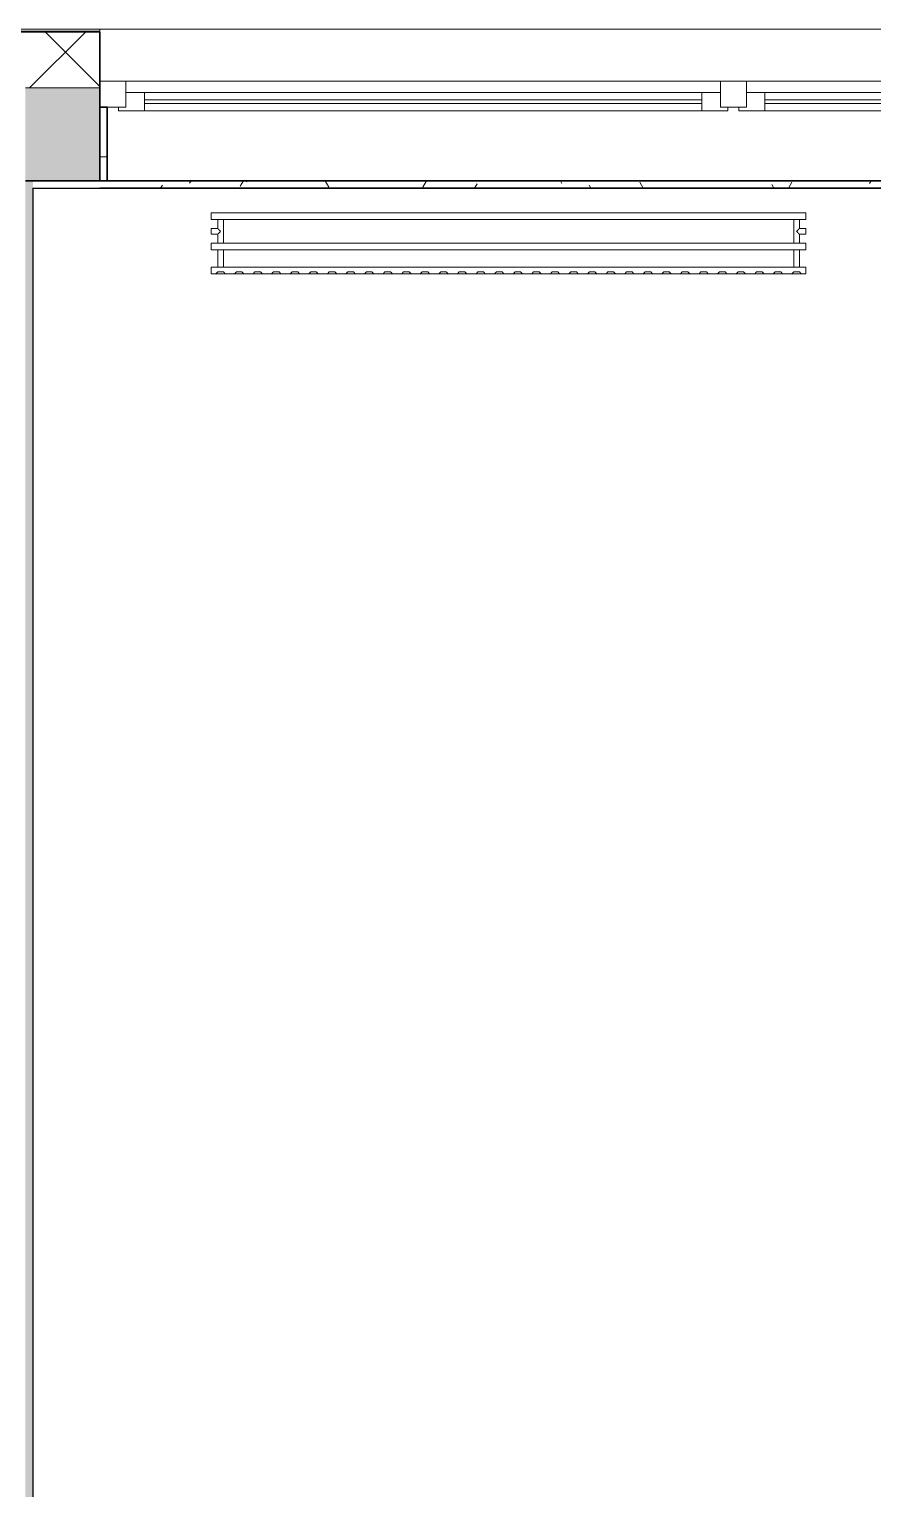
# Model space of a CAD drawing. Header units: millimetres. Extents: x 3914 to 443608, y -156176 to 78197.
# Drawn here: x 426480 to 428750, y -128346 to -124419 of the extents above; entities that cross this region are included whole.
import ezdxf

# ---------------------------------------------------------------- set-up
doc = ezdxf.new("R2010")
doc.units = ezdxf.units.MM
for name, color, linetype, lineweight in [('A-FLOR', 7, 'Continuous', 9), ('A-GLAZ', 7, 'Continuous', 9), ('A-GLAZ-1', 7, 'Continuous', 5), ('A-WALL', 7, 'Continuous', 5), ('A-WALL-1', 7, 'Continuous', 35), ('I-WALL', 7, 'Continuous', 5)]:
    doc.layers.add(name, color=color, linetype=linetype, lineweight=lineweight)
doc.layers.add('A-WALL-FNSH-1', color=9, linetype='Continuous', lineweight=5, true_color=0x808080)
doc.layers.add('M-EQPM-1', color=7, linetype='Continuous', lineweight=9, true_color=0xb2b2b2)
pattern_1 = [(0, (315419.7, -145976.68), (243.84, 60.96), [20.117, -162.763, 20.117, -162.763, -975.36]), (0, (315419.7, -145976.68), (243.84, 60.96), [-365.76, 20.117, -345.643, 20.117, -162.763, -426.72]), (0, (315419.7, -145976.68), (243.84, 60.96), [-914.4, 20.117, -101.803, 20.117, -284.683]), (120, (315511.14, -145946.2), (-174.71291, 180.691634), [20.117, -162.763, 20.117, -162.763, -975.36]), (120, (315511.14, -145946.2), (-174.71291, 180.691634), [-365.76, 20.117, -345.643, 20.117, -162.763, -426.72]), (120, (315511.14, -145946.2), (-174.71291, 180.691634), [-914.4, 20.117, -101.803, 20.117, -284.683]), (240, (315541.62, -145824.28), (-69.12709, -241.651634), [20.117, -162.763, 20.117, -162.763, -975.36]), (240, (315541.62, -145824.28), (-69.12709, -241.651634), [-365.76, 20.117, -345.643, 20.117, -162.763, -426.72]), (240, (315541.62, -145824.28), (-69.12709, -241.651634), [-914.4, 20.117, -101.803, 20.117, -284.683])]

# ---------------------------------------------------------------- blocks, each defined once
blk = doc.blocks.new('120_Окно_СКБ_2Ст_Фрамуга сверху - 120_Окно_СКБ_2Ст_2300х2500_h_ ДОО-23103760-Объем проектирования 3 этажа')
at = {"layer": 'A-GLAZ'}
for p, q in [((-1150, -127), (-1150, -57)), ((-1150, -57), (-1080, -57)), ((-1080, -57), (-1080, -127)), ((520, -127), (520, -57)), ((520, -57), (590, -57)), ((590, -57), (590, -127)), ((1080, -127), (1080, -57)), ((1080, -57), (1150, -57)), ((1150, -57), (1150, -127)), ((520, -87), (-1080, -87)), ((-1080, -87), (-1080, -127)), ((-1030, -137), (-1030, -87)), ((470, -137), (470, -87)), ((520, -127), (520, -87)), ((1080, -87), (590, -87)), ((590, -87), (590, -127)), ((640, -137), (640, -87)), ((1030, -137), (1030, -87)), ((1080, -127), (1080, -87)), ((-1080, -127), (-1150, -127)), ((-1080, -127), (-1100, -127)), ((-1100, -127), (-1100, -137)), ((-1100, -137), (540, -137)), ((540, -137), (-1100, -137)), ((590, -127), (520, -127)), ((540, -127), (520, -127)), ((540, -137), (540, -127)), ((590, -127), (570, -127)), ((570, -127), (570, -137)), ((570, -137), (1100, -137)), ((1100, -137), (570, -137)), ((1150, -127), (1080, -127)), ((1100, -127), (1080, -127)), ((1100, -137), (1100, -127))]:
    blk.add_line(p, q, dxfattribs=at)
at = {"layer": 'A-GLAZ-1'}
for p, q in [((1150, -57), (-1150, -57)), ((-1080, -57), (1080, -57)), ((-1030, -107), (470, -107)), ((470, -117), (-1030, -117)), ((640, -107), (1030, -107)), ((1030, -117), (640, -117)), ((-1130, -127), (-1100, -127)), ((540, -127), (570, -127)), ((540, -127), (570, -127)), ((1100, -127), (1150, -127))]:
    blk.add_line(p, q, dxfattribs=at)
blk = doc.blocks.new('radiator_prado_classic_z_tip_30_po exemplyaru - Classic Z Тип 30-300-V678-Объем проектирования 3 этажа')
at = {"layer": 'M-EQPM-1'}
for p, q in [((0, 228), (0, 210)), ((1600, 228), (0, 228)), ((0, 210), (0, 228)), ((0, 228), (12.5, 228)), ((0, 210), (1600, 210)), ((17.8, 210), (0, 210)), ((12.5, 228), (37.5, 228)), ((37.5, 228), (12.5, 228)), ((12.5, 228), (37.5, 228)), ((12.5, 228), (17.5, 223)), ((12.5, 228), (17.5, 223)), ((32.5, 223), (17.5, 223)), ((17.5, 223), (32.5, 223)), ((17.5, 210), (17.5, 164)), ((17.5, 210), (17.5, 164)), ((17.8, 210), (17.5, 210)), ((17.5, 210), (17.8, 210)), ((17.8, 210), (17.5, 210)), ((17.5, 210), (32.5, 210)), ((25, 210), (17.8, 210)), ((17.8, 210), (32.2, 210)), ((18.5, 210), (17.8, 210)), ((32.2, 210), (18.5, 210)), ((26.9, 210), (25, 210)), ((32.2, 210), (26.9, 210)), ((32.5, 210), (32.2, 210)), ((32.2, 210), (32.5, 210)), ((32.5, 210), (32.2, 210)), ((1567.8, 210), (32.2, 210)), ((32.5, 223), (37.5, 228)), ((37.5, 228), (32.5, 223)), ((32.5, 164), (32.5, 210)), ((32.5, 164), (32.5, 210)), ((37.5, 228), (62.5, 228)), ((62.5, 228), (87.5, 228)), ((87.5, 228), (62.5, 228)), ((62.5, 228), (87.5, 228)), ((62.5, 228), (67.5, 223)), ((62.5, 228), (67.5, 223)), ((82.5, 223), (67.5, 223)), ((67.5, 223), (82.5, 223)), ((82.5, 223), (87.5, 228)), ((87.5, 228), (82.5, 223)), ((87.5, 228), (112.5, 228)), ((112.5, 228), (137.5, 228)), ((137.5, 228), (112.5, 228)), ((112.5, 228), (137.5, 228)), ((112.5, 228), (117.5, 223)), ((112.5, 228), (117.5, 223)), ((132.5, 223), (117.5, 223)), ((117.5, 223), (132.5, 223)), ((132.5, 223), (137.5, 228)), ((137.5, 228), (132.5, 223)), ((137.5, 228), (162.5, 228)), ((162.5, 228), (187.5, 228)), ((187.5, 228), (162.5, 228)), ((162.5, 228), (187.5, 228)), ((162.5, 228), (167.5, 223)), ((162.5, 228), (167.5, 223)), ((182.5, 223), (167.5, 223)), ((167.5, 223), (182.5, 223)), ((182.5, 223), (187.5, 228)), ((187.5, 228), (182.5, 223)), ((187.5, 228), (212.5, 228)), ((212.5, 228), (237.5, 228)), ((237.5, 228), (212.5, 228)), ((212.5, 228), (237.5, 228)), ((212.5, 228), (217.5, 223)), ((212.5, 228), (217.5, 223)), ((232.5, 223), (217.5, 223)), ((217.5, 223), (232.5, 223)), ((232.5, 223), (237.5, 228)), ((237.5, 228), (232.5, 223)), ((237.5, 228), (262.5, 228)), ((262.5, 228), (287.5, 228)), ((287.5, 228), (262.5, 228)), ((262.5, 228), (287.5, 228)), ((262.5, 228), (267.5, 223)), ((262.5, 228), (267.5, 223)), ((282.5, 223), (267.5, 223)), ((267.5, 223), (282.5, 223)), ((282.5, 223), (287.5, 228)), ((287.5, 228), (282.5, 223)), ((287.5, 228), (312.5, 228)), ((312.5, 228), (337.5, 228)), ((337.5, 228), (312.5, 228)), ((312.5, 228), (337.5, 228)), ((312.5, 228), (317.5, 223)), ((312.5, 228), (317.5, 223)), ((332.5, 223), (317.5, 223)), ((317.5, 223), (332.5, 223)), ((332.5, 223), (337.5, 228)), ((337.5, 228), (332.5, 223)), ((337.5, 228), (362.5, 228)), ((362.5, 228), (387.5, 228)), ((387.5, 228), (362.5, 228)), ((362.5, 228), (387.5, 228)), ((362.5, 228), (367.5, 223)), ((362.5, 228), (367.5, 223)), ((382.5, 223), (367.5, 223)), ((367.5, 223), (382.5, 223)), ((382.5, 223), (387.5, 228)), ((387.5, 228), (382.5, 223)), ((387.5, 228), (412.5, 228)), ((412.5, 228), (437.5, 228)), ((437.5, 228), (412.5, 228)), ((412.5, 228), (437.5, 228)), ((412.5, 228), (417.5, 223)), ((412.5, 228), (417.5, 223)), ((432.5, 223), (417.5, 223)), ((417.5, 223), (432.5, 223)), ((432.5, 223), (437.5, 228)), ((437.5, 228), (432.5, 223)), ((437.5, 228), (462.5, 228)), ((462.5, 228), (487.5, 228)), ((487.5, 228), (462.5, 228)), ((462.5, 228), (487.5, 228)), ((462.5, 228), (467.5, 223)), ((462.5, 228), (467.5, 223)), ((482.5, 223), (467.5, 223)), ((467.5, 223), (482.5, 223)), ((482.5, 223), (487.5, 228)), ((487.5, 228), (482.5, 223)), ((487.5, 228), (512.5, 228)), ((512.5, 228), (537.5, 228)), ((537.5, 228), (512.5, 228)), ((512.5, 228), (537.5, 228)), ((512.5, 228), (517.5, 223)), ((512.5, 228), (517.5, 223)), ((532.5, 223), (517.5, 223)), ((517.5, 223), (532.5, 223)), ((532.5, 223), (537.5, 228)), ((537.5, 228), (532.5, 223)), ((537.5, 228), (562.5, 228)), ((562.5, 228), (587.5, 228)), ((587.5, 228), (562.5, 228)), ((562.5, 228), (587.5, 228)), ((562.5, 228), (567.5, 223)), ((562.5, 228), (567.5, 223)), ((582.5, 223), (567.5, 223)), ((567.5, 223), (582.5, 223)), ((582.5, 223), (587.5, 228)), ((587.5, 228), (582.5, 223)), ((587.5, 228), (612.5, 228)), ((612.5, 228), (637.5, 228)), ((637.5, 228), (612.5, 228)), ((612.5, 228), (637.5, 228)), ((612.5, 228), (617.5, 223)), ((612.5, 228), (617.5, 223)), ((632.5, 223), (617.5, 223)), ((617.5, 223), (632.5, 223)), ((632.5, 223), (637.5, 228)), ((637.5, 228), (632.5, 223)), ((637.5, 228), (662.5, 228)), ((662.5, 228), (687.5, 228)), ((687.5, 228), (662.5, 228)), ((662.5, 228), (687.5, 228)), ((662.5, 228), (667.5, 223)), ((662.5, 228), (667.5, 223)), ((682.5, 223), (667.5, 223)), ((667.5, 223), (682.5, 223)), ((682.5, 223), (687.5, 228)), ((687.5, 228), (682.5, 223)), ((687.5, 228), (712.5, 228)), ((712.5, 228), (737.5, 228)), ((737.5, 228), (712.5, 228)), ((712.5, 228), (737.5, 228)), ((712.5, 228), (717.5, 223)), ((712.5, 228), (717.5, 223)), ((732.5, 223), (717.5, 223)), ((717.5, 223), (732.5, 223)), ((732.5, 223), (737.5, 228)), ((737.5, 228), (732.5, 223)), ((737.5, 228), (762.5, 228)), ((762.5, 228), (787.5, 228)), ((787.5, 228), (762.5, 228)), ((762.5, 228), (787.5, 228)), ((762.5, 228), (767.5, 223)), ((762.5, 228), (767.5, 223)), ((782.5, 223), (767.5, 223)), ((767.5, 223), (782.5, 223)), ((782.5, 223), (787.5, 228)), ((787.5, 228), (782.5, 223)), ((787.5, 228), (812.5, 228)), ((812.5, 228), (837.5, 228)), ((837.5, 228), (812.5, 228)), ((812.5, 228), (837.5, 228)), ((812.5, 228), (817.5, 223)), ((812.5, 228), (817.5, 223)), ((832.5, 223), (817.5, 223)), ((817.5, 223), (832.5, 223)), ((832.5, 223), (837.5, 228)), ((837.5, 228), (832.5, 223)), ((837.5, 228), (862.5, 228)), ((862.5, 228), (887.5, 228)), ((887.5, 228), (862.5, 228)), ((862.5, 228), (887.5, 228)), ((862.5, 228), (867.5, 223)), ((862.5, 228), (867.5, 223)), ((882.5, 223), (867.5, 223)), ((867.5, 223), (882.5, 223)), ((882.5, 223), (887.5, 228)), ((887.5, 228), (882.5, 223)), ((887.5, 228), (912.5, 228)), ((912.5, 228), (937.5, 228)), ((937.5, 228), (912.5, 228)), ((912.5, 228), (937.5, 228)), ((912.5, 228), (917.5, 223)), ((912.5, 228), (917.5, 223)), ((932.5, 223), (917.5, 223)), ((917.5, 223), (932.5, 223)), ((932.5, 223), (937.5, 228)), ((937.5, 228), (932.5, 223)), ((937.5, 228), (962.5, 228)), ((962.5, 228), (987.5, 228)), ((987.5, 228), (962.5, 228)), ((962.5, 228), (987.5, 228)), ((962.5, 228), (967.5, 223)), ((962.5, 228), (967.5, 223)), ((982.5, 223), (967.5, 223)), ((967.5, 223), (982.5, 223)), ((982.5, 223), (987.5, 228)), ((987.5, 228), (982.5, 223)), ((987.5, 228), (1012.5, 228)), ((1012.5, 228), (1037.5, 228)), ((1037.5, 228), (1012.5, 228)), ((1012.5, 228), (1037.5, 228)), ((1012.5, 228), (1017.5, 223)), ((1012.5, 228), (1017.5, 223)), ((1032.5, 223), (1017.5, 223)), ((1017.5, 223), (1032.5, 223)), ((1032.5, 223), (1037.5, 228)), ((1037.5, 228), (1032.5, 223)), ((1037.5, 228), (1062.5, 228)), ((1062.5, 228), (1087.5, 228)), ((1087.5, 228), (1062.5, 228)), ((1062.5, 228), (1087.5, 228)), ((1062.5, 228), (1067.5, 223)), ((1062.5, 228), (1067.5, 223)), ((1082.5, 223), (1067.5, 223)), ((1067.5, 223), (1082.5, 223)), ((1082.5, 223), (1087.5, 228)), ((1087.5, 228), (1082.5, 223)), ((1087.5, 228), (1112.5, 228)), ((1112.5, 228), (1137.5, 228)), ((1137.5, 228), (1112.5, 228)), ((1112.5, 228), (1137.5, 228)), ((1112.5, 228), (1117.5, 223)), ((1112.5, 228), (1117.5, 223)), ((1132.5, 223), (1117.5, 223)), ((1117.5, 223), (1132.5, 223)), ((1132.5, 223), (1137.5, 228)), ((1137.5, 228), (1132.5, 223)), ((1137.5, 228), (1162.5, 228)), ((1162.5, 228), (1187.5, 228)), ((1187.5, 228), (1162.5, 228)), ((1162.5, 228), (1187.5, 228)), ((1162.5, 228), (1167.5, 223)), ((1162.5, 228), (1167.5, 223)), ((1182.5, 223), (1167.5, 223)), ((1167.5, 223), (1182.5, 223)), ((1182.5, 223), (1187.5, 228)), ((1187.5, 228), (1182.5, 223)), ((1187.5, 228), (1212.5, 228)), ((1212.5, 228), (1237.5, 228)), ((1237.5, 228), (1212.5, 228)), ((1212.5, 228), (1237.5, 228)), ((1212.5, 228), (1217.5, 223)), ((1212.5, 228), (1217.5, 223)), ((1232.5, 223), (1217.5, 223)), ((1217.5, 223), (1232.5, 223)), ((1232.5, 223), (1237.5, 228)), ((1237.5, 228), (1232.5, 223)), ((1237.5, 228), (1262.5, 228)), ((1262.5, 228), (1287.5, 228)), ((1287.5, 228), (1262.5, 228)), ((1262.5, 228), (1287.5, 228)), ((1262.5, 228), (1267.5, 223)), ((1262.5, 228), (1267.5, 223)), ((1282.5, 223), (1267.5, 223)), ((1267.5, 223), (1282.5, 223)), ((1282.5, 223), (1287.5, 228)), ((1287.5, 228), (1282.5, 223)), ((1287.5, 228), (1312.5, 228)), ((1312.5, 228), (1337.5, 228)), ((1337.5, 228), (1312.5, 228)), ((1312.5, 228), (1337.5, 228)), ((1312.5, 228), (1317.5, 223)), ((1312.5, 228), (1317.5, 223)), ((1332.5, 223), (1317.5, 223)), ((1317.5, 223), (1332.5, 223)), ((1332.5, 223), (1337.5, 228)), ((1337.5, 228), (1332.5, 223)), ((1337.5, 228), (1362.5, 228)), ((1362.5, 228), (1387.5, 228)), ((1387.5, 228), (1362.5, 228)), ((1362.5, 228), (1387.5, 228)), ((1362.5, 228), (1367.5, 223)), ((1362.5, 228), (1367.5, 223)), ((1382.5, 223), (1367.5, 223)), ((1367.5, 223), (1382.5, 223)), ((1382.5, 223), (1387.5, 228)), ((1387.5, 228), (1382.5, 223)), ((1387.5, 228), (1412.5, 228)), ((1412.5, 228), (1437.5, 228)), ((1437.5, 228), (1412.5, 228)), ((1412.5, 228), (1437.5, 228)), ((1412.5, 228), (1417.5, 223)), ((1412.5, 228), (1417.5, 223)), ((1432.5, 223), (1417.5, 223)), ((1417.5, 223), (1432.5, 223)), ((1432.5, 223), (1437.5, 228)), ((1437.5, 228), (1432.5, 223)), ((1437.5, 228), (1462.5, 228)), ((1462.5, 228), (1487.5, 228)), ((1487.5, 228), (1462.5, 228)), ((1462.5, 228), (1487.5, 228)), ((1462.5, 228), (1467.5, 223)), ((1462.5, 228), (1467.5, 223)), ((1482.5, 223), (1467.5, 223)), ((1467.5, 223), (1482.5, 223)), ((1482.5, 223), (1487.5, 228)), ((1487.5, 228), (1482.5, 223)), ((1487.5, 228), (1512.5, 228)), ((1512.5, 228), (1537.5, 228)), ((1537.5, 228), (1512.5, 228)), ((1512.5, 228), (1537.5, 228)), ((1512.5, 228), (1517.5, 223)), ((1512.5, 228), (1517.5, 223)), ((1532.5, 223), (1517.5, 223)), ((1517.5, 223), (1532.5, 223)), ((1532.5, 223), (1537.5, 228)), ((1537.5, 228), (1532.5, 223)), ((1537.5, 228), (1562.5, 228)), ((1562.5, 228), (1587.5, 228)), ((1587.5, 228), (1562.5, 228)), ((1562.5, 228), (1587.5, 228)), ((1562.5, 228), (1567.5, 223)), ((1562.5, 228), (1567.5, 223)), ((1582.5, 223), (1567.5, 223)), ((1567.5, 223), (1582.5, 223)), ((1567.5, 210), (1567.5, 164)), ((1567.5, 210), (1567.5, 164)), ((1567.8, 210), (1567.5, 210)), ((1567.5, 210), (1582.5, 210)), ((1567.8, 210), (1567.5, 210)), ((1567.5, 210), (1567.8, 210)), ((1582.2, 210), (1567.8, 210)), ((1571.2, 210), (1567.8, 210)), ((1567.8, 210), (1568.5, 210)), ((1568.5, 210), (1582.2, 210)), ((1582.2, 210), (1571.2, 210)), ((1582.5, 210), (1582.2, 210)), ((1582.5, 210), (1582.2, 210)), ((1582.2, 210), (1582.5, 210)), ((1600, 210), (1582.2, 210)), ((1582.5, 223), (1587.5, 228)), ((1587.5, 228), (1582.5, 223)), ((1582.5, 164), (1582.5, 210)), ((1582.5, 164), (1582.5, 210)), ((1587.5, 228), (1600, 228)), ((1600, 210), (1600, 228)), ((1600, 228), (1600, 210)), ((1600, 164), (0, 164)), ((0, 164), (0, 146)), ((0, 146), (0, 164)), ((0, 164), (17.8, 164)), ((17.8, 164), (17.5, 164)), ((17.5, 164), (17.8, 164)), ((17.8, 164), (17.5, 164)), ((17.5, 164), (32.5, 164)), ((25, 164), (17.8, 164)), ((17.8, 164), (19.7, 164)), ((25, 164), (17.8, 164)), ((19.7, 164), (21.2, 164)), ((21.2, 164), (23.1, 164)), ((23.1, 164), (32.2, 164)), ((32.2, 164), (25, 164)), ((28.7, 164), (25, 164)), ((31.5, 164), (28.7, 164)), ((32.2, 164), (31.5, 164)), ((32.5, 164), (32.2, 164)), ((32.2, 164), (32.5, 164)), ((32.5, 164), (32.2, 164)), ((32.2, 164), (1567.8, 164)), ((1567.8, 164), (1567.5, 164)), ((1567.5, 164), (1582.5, 164)), ((1567.8, 164), (1567.5, 164)), ((1567.5, 164), (1567.8, 164)), ((1582.2, 164), (1567.8, 164)), ((1582.2, 164), (1567.8, 164)), ((1567.8, 164), (1571.2, 164)), ((1571.2, 164), (1575, 164)), ((1575, 164), (1581.5, 164)), ((1581.5, 164), (1582.2, 164)), ((1582.5, 164), (1582.2, 164)), ((1582.5, 164), (1582.2, 164)), ((1582.2, 164), (1582.5, 164)), ((1582.2, 164), (1600, 164)), ((1600, 146), (1600, 164)), ((1600, 164), (1600, 146)), ((0, 146), (1600, 146)), ((18.5, 146), (0, 146)), ((17.5, 121.5), (0, 121.5)), ((17.5, 121.5), (0, 121.5)), ((0, 121.5), (0, 120.5)), ((0, 106.5), (0, 121.5)), ((0, 120.5), (0, 107.5)), ((0, 120.5), (0, 119.3)), ((0, 114), (0, 120.5)), ((0, 120.5), (0, 120.5)), ((0, 119.3), (0, 117.8)), ((17.5, 146), (17.5, 121.5)), ((17.5, 146), (17.5, 121.5)), ((17.5, 146), (18.5, 146)), ((18.5, 146), (17.5, 146)), ((17.5, 146), (18.5, 146)), ((32.5, 146), (17.5, 146)), ((18.5, 146), (32.2, 146)), ((23.1, 146), (18.5, 146)), ((18.5, 146), (19.7, 146)), ((19.7, 146), (26.9, 146)), ((25, 146), (23.1, 146)), ((26.9, 146), (25, 146)), ((28.7, 146), (26.9, 146)), ((26.9, 146), (31.5, 146)), ((30.3, 146), (28.7, 146)), ((31.5, 146), (30.3, 146)), ((32.2, 146), (31.5, 146)), ((31.5, 146), (32.2, 146)), ((32.2, 146), (32.5, 146)), ((32.5, 146), (32.2, 146)), ((32.2, 146), (32.5, 146)), ((1567.8, 146), (32.2, 146)), ((32.5, 82), (32.5, 146)), ((32.5, 82), (32.5, 146)), ((1567.5, 146), (1567.5, 82)), ((1567.5, 146), (1567.5, 82)), ((1567.5, 146), (1567.8, 146)), ((1582.5, 146), (1567.5, 146)), ((1567.5, 146), (1567.8, 146)), ((1567.8, 146), (1567.5, 146)), ((1567.8, 146), (1581.5, 146)), ((1567.8, 146), (1581.5, 146)), ((1568.5, 146), (1567.8, 146)), ((1573.1, 146), (1568.5, 146)), ((1581.5, 146), (1573.1, 146)), ((1581.5, 146), (1582.5, 146)), ((1581.5, 146), (1582.5, 146)), ((1582.5, 146), (1581.5, 146)), ((1600, 146), (1581.5, 146)), ((1582.5, 121.5), (1582.5, 146)), ((1582.5, 121.5), (1582.5, 146)), ((1600, 121.5), (1582.5, 121.5)), ((1600, 121.5), (1582.5, 121.5)), ((1600, 121.5), (1600, 106.5)), ((1600, 120.5), (1600, 121.5)), ((1600, 121.5), (1600, 120.5)), ((1600, 120.5), (1600, 121.5)), ((1600, 107.5), (1600, 120.5)), ((1600, 120.5), (1600, 107.5)), ((1600, 107.5), (1600, 120.5)), ((0, 117.8), (0, 114)), ((0, 114), (0, 110.3)), ((0, 107.5), (0, 114)), ((0, 110.3), (0, 108.7)), ((0, 108.7), (0, 107.5)), ((0, 107.5), (0, 106.5)), ((0, 107.5), (0, 107.5)), ((0, 106.5), (17.5, 106.5)), ((0, 106.5), (17.5, 106.5)), ((1600, 82), (0, 82)), ((0, 82), (0, 64)), ((0, 64), (0, 82)), ((0, 82), (18.5, 82)), ((17.5, 106.5), (17.5, 82)), ((17.5, 106.5), (17.5, 82)), ((18.5, 82), (17.5, 82)), ((17.5, 82), (18.5, 82)), ((18.5, 82), (17.5, 82)), ((17.5, 82), (32.5, 82)), ((32.2, 82), (18.5, 82)), ((18.5, 82), (32.2, 82)), ((21.2, 82), (18.5, 82)), ((25, 82), (21.2, 82)), ((28.7, 82), (25, 82)), ((31.5, 82), (28.7, 82)), ((32.2, 82), (31.5, 82)), ((32.5, 82), (32.2, 82)), ((32.2, 82), (32.5, 82)), ((32.5, 82), (32.2, 82)), ((32.2, 82), (1567.8, 82)), ((1567.8, 82), (1567.5, 82)), ((1567.5, 82), (1582.5, 82)), ((1567.8, 82), (1567.5, 82)), ((1567.5, 82), (1567.8, 82)), ((1581.5, 82), (1567.8, 82)), ((1581.5, 82), (1567.8, 82)), ((1567.8, 82), (1568.5, 82)), ((1568.5, 82), (1581.5, 82)), ((1582.5, 82), (1581.5, 82)), ((1582.5, 82), (1581.5, 82)), ((1581.5, 82), (1582.5, 82)), ((1581.5, 82), (1600, 82)), ((1582.5, 82), (1582.5, 106.5)), ((1582.5, 106.5), (1600, 106.5)), ((1582.5, 82), (1582.5, 106.5)), ((1582.5, 106.5), (1600, 106.5)), ((1600, 106.5), (1600, 107.5)), ((1600, 107.5), (1600, 106.5)), ((1600, 106.5), (1600, 107.5)), ((1600, 64), (1600, 82)), ((1600, 82), (1600, 64)), ((1600, 64), (0, 64)), ((0, 64), (1600, 64))]:
    blk.add_line(p, q, dxfattribs=at)
for points, knots in [([(18.5, 120.5), (18.4, 120.6), (18.3, 120.7), (18.1, 120.9), (17.9, 121.1), (17.8, 121.2), (17.7, 121.3), (17.5, 121.5), (17.5, 121.5), (17.5, 121.5)], [0.7142857, 0.7142857, 0.7142857, 0.7142857, 0.75, 0.7857143, 0.8214286, 0.8571429, 0.8928571, 0.9285714, 1, 1, 1, 1]), ([(17.5, 121.5), (17.5, 121.5), (17.5, 121.5), (17.7, 121.3), (17.8, 121.2), (17.9, 121.1), (18.1, 120.9), (18.3, 120.7), (18.4, 120.6), (18.5, 120.5)], [0, 0, 0, 0, 0.0714286, 0.1071429, 0.1428571, 0.1785714, 0.2142857, 0.25, 0.2857143, 0.2857143, 0.2857143, 0.2857143]), ([(17.5, 121.5), (17.5, 121.5), (17.5, 121.5), (17.7, 121.3), (17.8, 121.2), (17.9, 121.1), (18.1, 120.9), (18.3, 120.7), (18.4, 120.6), (18.5, 120.5)], [0, 0, 0, 0, 0.0714286, 0.1071429, 0.1428571, 0.1785714, 0.2142857, 0.25, 0.2857143, 0.2857143, 0.2857143, 0.2857143]), ([(25, 114), (24.5, 114.5), (23.6, 115.4), (22.4, 116.6), (21.6, 117.4), (21.1, 117.9), (20.8, 118.2), (20.5, 118.5), (20.2, 118.8), (19.8, 119.1), (19.6, 119.4), (19.3, 119.7), (19, 120), (18.7, 120.3), (18.5, 120.5), (18.3, 120.7), (18.1, 120.9), (17.9, 121.1), (17.8, 121.2), (17.7, 121.3), (17.5, 121.5), (17.5, 121.5), (17.5, 121.5)], [0, 0, 0, 0, 0.142857, 0.285714, 0.357143, 0.392857, 0.428571, 0.464286, 0.5, 0.535714, 0.571429, 0.607143, 0.642857, 0.678571, 0.714286, 0.75, 0.785714, 0.821429, 0.857143, 0.892857, 0.928571, 1, 1, 1, 1]), ([(22.1, 116.9), (21.9, 117.1), (21.6, 117.4), (21.1, 117.9), (20.8, 118.2), (20.5, 118.5), (20.2, 118.8), (19.9, 119.2), (19.7, 119.3), (19.6, 119.4)], [0.2857143, 0.2857143, 0.2857143, 0.2857143, 0.3571429, 0.3928571, 0.4285714, 0.4642857, 0.5, 0.5357143, 0.5714286, 0.5714286, 0.5714286, 0.5714286]), ([(19.6, 119.4), (19.7, 119.3), (19.9, 119.2), (20.3, 118.7), (20.7, 118.3), (21.1, 117.9), (21.6, 117.4), (21.9, 117.1), (22.1, 116.9)], [0.4285714, 0.4285714, 0.4285714, 0.4285714, 0.4642857, 0.5, 0.5714286, 0.6071429, 0.6428571, 0.7142857, 0.7142857, 0.7142857, 0.7142857]), ([(19.6, 119.4), (19.7, 119.3), (19.8, 119.1), (20.3, 118.7), (20.7, 118.3), (21.1, 117.9), (21.6, 117.4), (21.9, 117.1), (22.1, 116.9)], [0.4285714, 0.4285714, 0.4285714, 0.4285714, 0.4642857, 0.5, 0.5714286, 0.6071429, 0.6428571, 0.7142857, 0.7142857, 0.7142857, 0.7142857]), ([(1575, 114), (1575.5, 114.5), (1576.4, 115.4), (1577.6, 116.6), (1578.4, 117.4), (1578.9, 117.9), (1579.2, 118.2), (1579.5, 118.5), (1579.8, 118.8), (1580.1, 119.2), (1580.4, 119.4), (1580.7, 119.7), (1581, 120), (1581.3, 120.3), (1581.5, 120.5), (1581.7, 120.7), (1581.9, 120.9), (1582.1, 121.1), (1582.2, 121.2), (1582.3, 121.3), (1582.5, 121.5), (1582.5, 121.5), (1582.5, 121.5)], [0, 0, 0, 0, 0.142857, 0.285714, 0.357143, 0.392857, 0.428571, 0.464286, 0.5, 0.535714, 0.571429, 0.607143, 0.642857, 0.678571, 0.714286, 0.75, 0.785714, 0.821429, 0.857143, 0.892857, 0.928571, 1, 1, 1, 1]), ([(1580.4, 119.4), (1580.3, 119.3), (1580.1, 119.2), (1579.7, 118.7), (1579.3, 118.3), (1578.9, 117.9), (1578.4, 117.4), (1578.1, 117.1), (1577.9, 116.9)], [0.4285714, 0.4285714, 0.4285714, 0.4285714, 0.4642857, 0.5, 0.5714286, 0.6071429, 0.6428571, 0.7142857, 0.7142857, 0.7142857, 0.7142857]), ([(1580.4, 119.4), (1580.3, 119.3), (1580.1, 119.2), (1579.7, 118.7), (1579.3, 118.3), (1578.9, 117.9), (1578.4, 117.4), (1578.1, 117.1), (1577.9, 116.9)], [0.4285714, 0.4285714, 0.4285714, 0.4285714, 0.4642857, 0.5, 0.5714286, 0.6071429, 0.6428571, 0.7142857, 0.7142857, 0.7142857, 0.7142857]), ([(1577.9, 116.9), (1578.1, 117.1), (1578.4, 117.4), (1578.9, 117.9), (1579.2, 118.2), (1579.5, 118.5), (1579.8, 118.8), (1580.1, 119.2), (1580.3, 119.3), (1580.4, 119.4)], [0.2857143, 0.2857143, 0.2857143, 0.2857143, 0.3571429, 0.3928571, 0.4285714, 0.4642857, 0.5, 0.5357143, 0.5714286, 0.5714286, 0.5714286, 0.5714286]), ([(1582.5, 121.5), (1582.5, 121.5), (1582.5, 121.5), (1582.3, 121.3), (1582.2, 121.2), (1582.1, 121.1), (1581.9, 120.9), (1581.7, 120.7), (1581.6, 120.6), (1581.5, 120.5)], [0, 0, 0, 0, 0.0714286, 0.1071429, 0.1428571, 0.1785714, 0.2142857, 0.25, 0.2857143, 0.2857143, 0.2857143, 0.2857143]), ([(1582.5, 121.5), (1582.5, 121.5), (1582.5, 121.5), (1582.3, 121.3), (1582.2, 121.2), (1582.1, 121.1), (1581.9, 120.9), (1581.7, 120.7), (1581.6, 120.6), (1581.5, 120.5)], [0, 0, 0, 0, 0.0714286, 0.1071429, 0.1428571, 0.1785714, 0.2142857, 0.25, 0.2857143, 0.2857143, 0.2857143, 0.2857143]), ([(1581.5, 120.5), (1581.6, 120.6), (1581.7, 120.7), (1581.9, 120.9), (1582.1, 121.1), (1582.2, 121.2), (1582.3, 121.3), (1582.5, 121.5), (1582.5, 121.5), (1582.5, 121.5)], [0.7142857, 0.7142857, 0.7142857, 0.7142857, 0.75, 0.7857143, 0.8214286, 0.8571429, 0.8928571, 0.9285714, 1, 1, 1, 1]), ([(17.5, 106.5), (17.5, 106.5), (17.5, 106.5), (17.7, 106.7), (17.8, 106.8), (17.9, 106.9), (18.1, 107.1), (18.3, 107.3), (18.5, 107.5), (18.7, 107.7), (19, 108), (19.3, 108.3), (19.6, 108.6), (19.8, 108.9), (20.3, 109.3), (20.7, 109.7), (21.1, 110.1), (21.6, 110.6), (22.4, 111.4), (23.6, 112.6), (24.5, 113.5), (25, 114)], [0, 0, 0, 0, 0.071429, 0.107143, 0.142857, 0.178571, 0.214286, 0.25, 0.285714, 0.321429, 0.357143, 0.392857, 0.428571, 0.464286, 0.5, 0.571429, 0.607143, 0.642857, 0.714286, 0.857143, 1, 1, 1, 1]), ([(17.5, 106.5), (17.5, 106.5), (17.5, 106.5), (17.7, 106.7), (17.8, 106.8), (17.9, 106.9), (18.1, 107.1), (18.3, 107.3), (18.4, 107.4), (18.5, 107.5)], [0, 0, 0, 0, 0.0714286, 0.1071429, 0.1428571, 0.1785714, 0.2142857, 0.25, 0.2857143, 0.2857143, 0.2857143, 0.2857143]), ([(18.5, 107.5), (18.4, 107.4), (18.3, 107.3), (18.1, 107.1), (17.9, 106.9), (17.8, 106.8), (17.7, 106.7), (17.5, 106.5), (17.5, 106.5), (17.5, 106.5)], [0.7142857, 0.7142857, 0.7142857, 0.7142857, 0.75, 0.7857143, 0.8214286, 0.8571429, 0.8928571, 0.9285714, 1, 1, 1, 1]), ([(18.5, 107.5), (18.4, 107.4), (18.3, 107.3), (18.1, 107.1), (17.9, 106.9), (17.8, 106.8), (17.7, 106.7), (17.5, 106.5), (17.5, 106.5), (17.5, 106.5)], [0.7142857, 0.7142857, 0.7142857, 0.7142857, 0.75, 0.7857143, 0.8214286, 0.8571429, 0.8928571, 0.9285714, 1, 1, 1, 1]), ([(19.6, 108.6), (19.7, 108.7), (19.9, 108.8), (20.3, 109.3), (20.7, 109.7), (21.1, 110.1), (21.6, 110.6), (21.9, 110.9), (22.1, 111.1)], [0.4285714, 0.4285714, 0.4285714, 0.4285714, 0.4642857, 0.5, 0.5714286, 0.6071429, 0.6428571, 0.7142857, 0.7142857, 0.7142857, 0.7142857]), ([(22.1, 111.1), (21.9, 110.9), (21.6, 110.6), (21.1, 110.1), (20.8, 109.8), (20.5, 109.5), (20.2, 109.2), (19.9, 108.8), (19.7, 108.7), (19.6, 108.6)], [0.2857143, 0.2857143, 0.2857143, 0.2857143, 0.3571429, 0.3928571, 0.4285714, 0.4642857, 0.5, 0.5357143, 0.5714286, 0.5714286, 0.5714286, 0.5714286]), ([(22.1, 111.1), (21.9, 110.9), (21.6, 110.6), (21.1, 110.1), (20.8, 109.8), (20.5, 109.5), (20.2, 109.2), (19.8, 108.9), (19.7, 108.7), (19.6, 108.6)], [0.2857143, 0.2857143, 0.2857143, 0.2857143, 0.3571429, 0.3928571, 0.4285714, 0.4642857, 0.5, 0.5357143, 0.5714286, 0.5714286, 0.5714286, 0.5714286]), ([(1582.5, 106.5), (1582.5, 106.5), (1582.5, 106.5), (1582.3, 106.7), (1582.2, 106.8), (1582.1, 106.9), (1581.9, 107.1), (1581.7, 107.3), (1581.5, 107.5), (1581.3, 107.7), (1581, 108), (1580.7, 108.3), (1580.4, 108.6), (1580.1, 108.8), (1579.7, 109.3), (1579.3, 109.7), (1578.9, 110.1), (1578.4, 110.6), (1577.6, 111.4), (1576.4, 112.6), (1575.5, 113.5), (1575, 114)], [0, 0, 0, 0, 0.071429, 0.107143, 0.142857, 0.178571, 0.214286, 0.25, 0.285714, 0.321429, 0.357143, 0.392857, 0.428571, 0.464286, 0.5, 0.571429, 0.607143, 0.642857, 0.714286, 0.857143, 1, 1, 1, 1]), ([(1577.9, 111.1), (1578.1, 110.9), (1578.4, 110.6), (1578.9, 110.1), (1579.2, 109.8), (1579.5, 109.5), (1579.8, 109.2), (1580.1, 108.8), (1580.3, 108.7), (1580.4, 108.6)], [0.2857143, 0.2857143, 0.2857143, 0.2857143, 0.3571429, 0.3928571, 0.4285714, 0.4642857, 0.5, 0.5357143, 0.5714286, 0.5714286, 0.5714286, 0.5714286]), ([(1577.9, 111.1), (1578.1, 110.9), (1578.4, 110.6), (1578.9, 110.1), (1579.2, 109.8), (1579.5, 109.5), (1579.8, 109.2), (1580.1, 108.8), (1580.3, 108.7), (1580.4, 108.6)], [0.2857143, 0.2857143, 0.2857143, 0.2857143, 0.3571429, 0.3928571, 0.4285714, 0.4642857, 0.5, 0.5357143, 0.5714286, 0.5714286, 0.5714286, 0.5714286]), ([(1580.4, 108.6), (1580.3, 108.7), (1580.1, 108.8), (1579.7, 109.3), (1579.3, 109.7), (1578.9, 110.1), (1578.4, 110.6), (1578.1, 110.9), (1577.9, 111.1)], [0.4285714, 0.4285714, 0.4285714, 0.4285714, 0.4642857, 0.5, 0.5714286, 0.6071429, 0.6428571, 0.7142857, 0.7142857, 0.7142857, 0.7142857]), ([(1581.5, 107.5), (1581.6, 107.4), (1581.7, 107.3), (1581.9, 107.1), (1582.1, 106.9), (1582.2, 106.8), (1582.3, 106.7), (1582.5, 106.5), (1582.5, 106.5), (1582.5, 106.5)], [0.7142857, 0.7142857, 0.7142857, 0.7142857, 0.75, 0.7857143, 0.8214286, 0.8571429, 0.8928571, 0.9285714, 1, 1, 1, 1]), ([(1581.5, 107.5), (1581.6, 107.4), (1581.7, 107.3), (1581.9, 107.1), (1582.1, 106.9), (1582.2, 106.8), (1582.3, 106.7), (1582.5, 106.5), (1582.5, 106.5), (1582.5, 106.5)], [0.7142857, 0.7142857, 0.7142857, 0.7142857, 0.75, 0.7857143, 0.8214286, 0.8571429, 0.8928571, 0.9285714, 1, 1, 1, 1]), ([(1582.5, 106.5), (1582.5, 106.5), (1582.5, 106.5), (1582.3, 106.7), (1582.2, 106.8), (1582.1, 106.9), (1581.9, 107.1), (1581.7, 107.3), (1581.6, 107.4), (1581.5, 107.5)], [0, 0, 0, 0, 0.0714286, 0.1071429, 0.1428571, 0.1785714, 0.2142857, 0.25, 0.2857143, 0.2857143, 0.2857143, 0.2857143])]:
    blk.add_open_spline(points, degree=3, knots=knots, dxfattribs=at)
for points in [[(19.6, 119.4), (19.5, 119.5), (19.3, 119.7), (19, 120), (18.7, 120.3), (18.6, 120.4), (18.5, 120.5)], [(18.5, 120.5), (18.6, 120.4), (18.7, 120.3), (19, 120), (19.3, 119.7), (19.5, 119.5), (19.6, 119.4)], [(18.5, 120.5), (18.6, 120.4), (18.7, 120.3), (19, 120), (19.3, 119.7), (19.5, 119.5), (19.6, 119.4)], [(1581.5, 120.5), (1581.4, 120.4), (1581.3, 120.3), (1581, 120), (1580.7, 119.7), (1580.5, 119.5), (1580.4, 119.4)], [(1581.5, 120.5), (1581.4, 120.4), (1581.3, 120.3), (1581, 120), (1580.7, 119.7), (1580.5, 119.5), (1580.4, 119.4)], [(1580.4, 119.4), (1580.5, 119.5), (1580.7, 119.7), (1581, 120), (1581.3, 120.3), (1581.4, 120.4), (1581.5, 120.5)], [(18.5, 107.5), (18.6, 107.6), (18.7, 107.7), (19, 108), (19.3, 108.3), (19.5, 108.5), (19.6, 108.6)], [(19.6, 108.6), (19.5, 108.5), (19.3, 108.3), (19, 108), (18.7, 107.7), (18.6, 107.6), (18.5, 107.5)], [(19.6, 108.6), (19.5, 108.5), (19.3, 108.3), (19, 108), (18.7, 107.7), (18.6, 107.6), (18.5, 107.5)], [(25, 114), (24.5, 114.5), (23.6, 115.4), (22.6, 116.4), (22.1, 116.9)], [(22.1, 116.9), (22.6, 116.4), (23.6, 115.4), (24.5, 114.5), (25, 114)], [(22.1, 116.9), (22.6, 116.4), (23.6, 115.4), (24.5, 114.5), (25, 114)], [(22.1, 111.1), (22.6, 111.6), (23.6, 112.6), (24.5, 113.5), (25, 114)], [(25, 114), (24.5, 113.5), (23.6, 112.6), (22.6, 111.6), (22.1, 111.1)], [(25, 114), (24.5, 113.5), (23.6, 112.6), (22.6, 111.6), (22.1, 111.1)], [(1577.9, 116.9), (1577.4, 116.4), (1576.4, 115.4), (1575.5, 114.5), (1575, 114)], [(1577.9, 116.9), (1577.4, 116.4), (1576.4, 115.4), (1575.5, 114.5), (1575, 114)], [(1575, 114), (1575.5, 114.5), (1576.4, 115.4), (1577.4, 116.4), (1577.9, 116.9)], [(1575, 114), (1575.5, 113.5), (1576.4, 112.6), (1577.4, 111.6), (1577.9, 111.1)], [(1575, 114), (1575.5, 113.5), (1576.4, 112.6), (1577.4, 111.6), (1577.9, 111.1)], [(1577.9, 111.1), (1577.4, 111.6), (1576.4, 112.6), (1575.5, 113.5), (1575, 114)], [(1580.4, 108.6), (1580.5, 108.5), (1580.7, 108.3), (1581, 108), (1581.3, 107.7), (1581.4, 107.6), (1581.5, 107.5)], [(1580.4, 108.6), (1580.5, 108.5), (1580.7, 108.3), (1581, 108), (1581.3, 107.7), (1581.4, 107.6), (1581.5, 107.5)], [(1581.5, 107.5), (1581.4, 107.6), (1581.3, 107.7), (1581, 108), (1580.7, 108.3), (1580.5, 108.5), (1580.4, 108.6)]]:
    blk.add_open_spline(points, degree=3, dxfattribs=at)

msp = doc.modelspace()

# ---------------------------------------------------------------- hatches: boundary and pattern name
at = {"layer": 'A-WALL'}
h = msp.add_hatch(dxfattribs=at)
h.set_pattern_fill('FP_24', color=256, style=0, pattern_type=2)
h.set_pattern_definition([(45, (315419.7, -145976.68), (-141.42136, 141.42136), []), (135, (315419.7, -145976.68), (-141.42136, -141.42136), [])])
h.paths.add_polyline_path([(423827.6, -124576.7), (424470.1, -124576.7), (424470.1, -124426.7), (423170.1, -124426.7), (423170.1, -124576.7)])
h.paths.add_polyline_path([(420069.9, -124576.7), (420069.9, -124426.7), (418869.7, -124426.7), (418869.7, -124576.7), (419476.5, -124576.7)])
h.paths.add_polyline_path([(421469.7, -124576.7), (422270.1, -124576.7), (422270.1, -124426.7), (420969.9, -124426.7), (420969.9, -124576.7)])
h.paths.add_polyline_path([(416079.7, -124576.7), (416569.7, -124576.7), (416569.7, -124426.7), (412029.7, -124426.7), (412029.7, -124576.7), (415999.7, -124576.7)])
h.paths.add_polyline_path([(425370.1, -124576.7), (426669.7, -124576.7), (426669.7, -124426.7), (425370.1, -124426.7)])
h.paths.add_polyline_path([(408729.7, -124576.7), (408729.7, -124426.7), (408709.7, -124426.7), (408709.7, -124576.7)])
h.paths.add_polyline_path([(440249.7, -124576.7), (440649.7, -124576.7), (440649.7, -124426.7), (435569.9, -124426.7), (435569.9, -124576.7), (439056.5, -124576.7)])
h.paths.add_polyline_path([(432420.1, -124576.7), (432420.1, -124426.7), (431550.1, -124426.7), (431550.1, -124576.7)])
h.paths.add_polyline_path([(428969.7, -124576.7), (430120.1, -124576.7), (430120.1, -124426.7), (428969.7, -124426.7)])
h.paths.add_polyline_path([(433320.1, -124576.7), (434669.9, -124576.7), (434669.9, -124426.7), (433320.1, -124426.7)])
at = {"layer": 'I-WALL'}
h = msp.add_hatch(dxfattribs=at)
h.set_pattern_fill('FP_1', color=256, style=0, pattern_type=2)
h.set_pattern_definition([(45, (315419.7, -145976.68), (-114.04925, 114.04925), []), (45, (315533.75, -145976.68), (-114.04925, 114.04925), [201.612, -40.322, 6.706, -33.617])])
h.paths.add_polyline_path([(426669.7, -124826.7), (426669.7, -124576.7), (426469.7, -124576.7), (426469.7, -124826.7), (426547.1, -124826.7)])
h.paths.add_polyline_path([(436269.7, -124826.7), (436459.7, -124826.7), (436459.7, -124576.7), (436269.7, -124576.7), (436269.7, -124773.3)])
h.paths.add_polyline_path([(423283.7, -124826.7), (424470.1, -124826.7), (424470.1, -124576.7), (423170.1, -124576.7), (423170.1, -124826.7)])
h.paths.add_polyline_path([(428969.7, -124826.7), (430120.1, -124826.7), (430120.1, -124576.7), (428969.7, -124576.7), (428969.7, -124640.3)])
h.paths.add_polyline_path([(434669.9, -124826.7), (434669.9, -124576.7), (433320.1, -124576.7), (433320.1, -124826.7), (433617.6, -124826.7)])
h.paths.add_polyline_path([(425370.1, -124826.7), (425769.7, -124824.9), (425769.7, -124576.7), (425370.1, -124576.7), (425370.1, -124640.3)])
h.paths.add_polyline_path([(432420.1, -124826.7), (432420.1, -124576.7), (431550.1, -124576.7), (431550.1, -124826.7)])
h.paths.add_polyline_path([(420069.9, -124826.7), (420069.9, -124576.7), (418869.7, -124576.7), (418869.7, -124826.7), (420020.4, -124826.7)])
h.paths.add_polyline_path([(421469.7, -124826.7), (422270.1, -124826.7), (422270.1, -124576.7), (421469.7, -124576.7), (421469.7, -124640.3)])
h.paths.add_polyline_path([(416569.7, -124826.7), (416569.7, -124576.7), (416219.7, -124576.7), (416219.7, -124826.7), (416539.7, -124826.7)])
h = msp.add_hatch(dxfattribs=at)
h.set_pattern_fill('FP_191', color=256, style=0, pattern_type=2)
h.set_pattern_definition(pattern_1)
h.paths.add_polyline_path([(426689.7, -124826.7), (426689.7, -124628.7), (426669.7, -124628.7), (426669.7, -124826.7)])
h = msp.add_hatch(dxfattribs=at)
h.set_pattern_fill('FP_191', color=256, style=0, pattern_type=2)
h.set_pattern_definition(pattern_1)
h.paths.add_polyline_path([(426469.7, -132376.7), (426489.7, -132376.7), (426488.7, -124846.6), (426469.7, -124826.7), (426469.7, -132375.8)])
h.paths.add_polyline_path([(426489.7, -124846.7), (426489.7, -124826.7), (426469.7, -124826.7)])
h = msp.add_hatch(dxfattribs=at)
h.set_pattern_fill('FP_191', color=256, style=0, pattern_type=2)
h.set_pattern_definition(pattern_1)
h.paths.add_polyline_path([(430999.1, -124846.7), (431000.1, -124826.7), (426489.7, -124826.7), (426489.7, -124846.7), (430898.2, -124846.7)])

# ---------------------------------------------------------------- linework, layer by layer
at = {"layer": 'A-FLOR'}
for p, q in [((426489.7, -124846.7), (430999.1, -124846.7)), ((426489.7, -132355.7), (426489.7, -124847.7))]:
    msp.add_line(p, q, dxfattribs=at)
at = {"layer": 'A-WALL'}
for p, q in [((426669.7, -124423.7), (425370.1, -124423.7)), ((426669.7, -124426.7), (425370.1, -124426.7)), ((426669.7, -124418.7), (428969.7, -124418.7)), ((426669.7, -124576.7), (426469.7, -124576.7)), ((426489.7, -124847.7), (426489.7, -124846.7))]:
    msp.add_line(p, q, dxfattribs=at)
at = {"layer": 'A-WALL-1'}
for p, q in [((426669.7, -124426.7), (426669.7, -124826.7)), ((426689.7, -124628.7), (426669.7, -124628.7)), ((426689.7, -124826.7), (426689.7, -124628.7)), ((431020.1, -124826.7), (426469.7, -124826.7)), ((426669.7, -124826.7), (426689.7, -124826.7)), ((426669.7, -124846.7), (431000.1, -124846.7))]:
    msp.add_line(p, q, dxfattribs=at)
at = {"layer": 'A-WALL-FNSH-1'}
for p, q in [((426669.7, -124418.7), (425370.1, -124418.7)), ((426669.7, -124426.7), (426669.7, -124418.7)), ((426690.7, -124628.7), (426689.7, -124628.7)), ((426690.7, -124826.7), (426690.7, -124628.7)), ((426669.7, -124846.7), (426489.7, -124846.7)), ((426490.7, -124847.7), (426669.7, -124847.7)), ((426490.7, -132355.7), (426490.7, -124847.7)), ((426669.7, -124847.7), (426669.7, -124846.7)), ((426689.7, -124826.7), (426690.7, -124826.7))]:
    msp.add_line(p, q, dxfattribs=at)
at = {"layer": 'I-WALL'}
msp.add_line((428969.7, -124847.7), (426669.7, -124847.7), dxfattribs=at)

# ---------------------------------------------------------------- block references
at = {"layer": 'A-GLAZ', "color": 3}
msp.add_blockref('120_Окно_СКБ_2Ст_Фрамуга сверху - 120_Окно_СКБ_2Ст_2300х2500_h_ ДОО-23103760-Объем проектирования 3 этажа', (427819.7, -124501.7), dxfattribs=at)
at = {"layer": 'M-EQPM-1', "rotation": 180}
msp.add_blockref('radiator_prado_classic_z_tip_30_po exemplyaru - Classic Z Тип 30-300-V678-Объем проектирования 3 этажа', (428569.7, -124848.7), dxfattribs=at)

doc.saveas('drawing.dxf')
